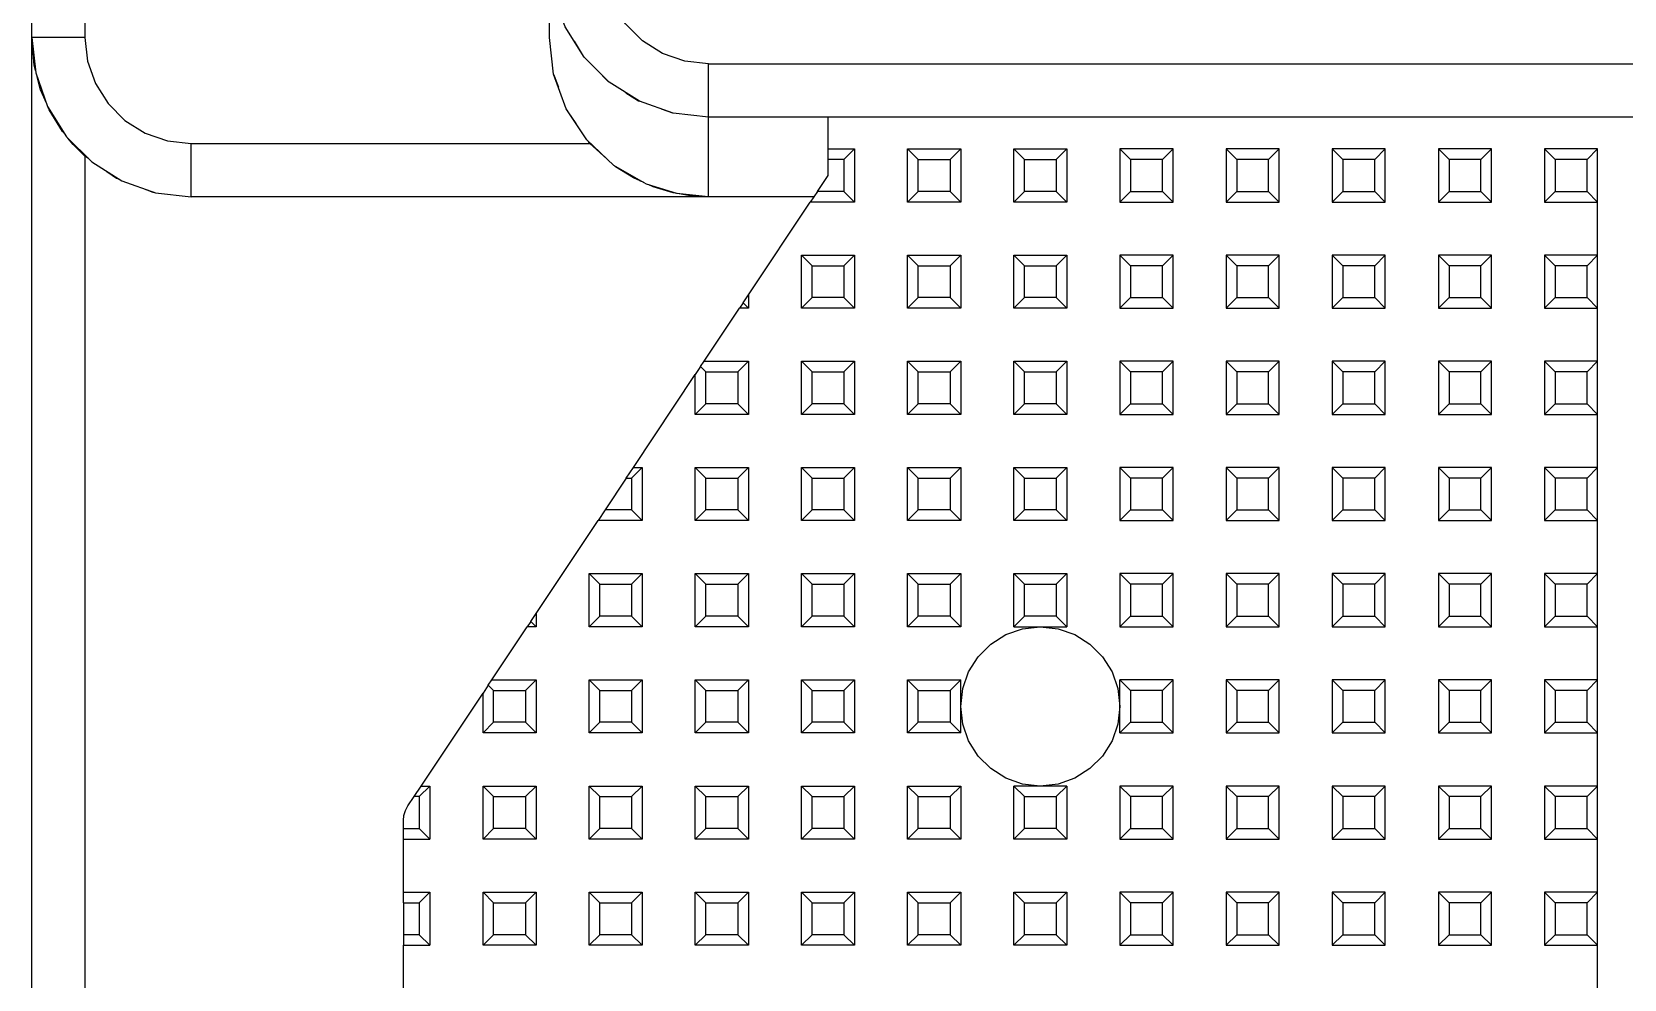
# Model space of a CAD drawing. Header units: millimetres. Extents: x 0 to 125, y 0 to 180.
# Drawn here: x 2.65 to 32.65, y 20.56 to 38.4 of the extents above; entities that cross this region are included whole.
import ezdxf

# ---------------------------------------------------------------- set-up
doc = ezdxf.new("R2010")
doc.units = ezdxf.units.MM

# ---------------------------------------------------------------- blocks, each defined once
blk = doc.blocks.new('CHINT_7200accf6e0c55f6a13e2ec68f27ea84_FACE_0')
at = {"color": 7, "linetype": 'CONTINUOUS', "true_color": 0x40d9ff}
for p, q in [((17.65, 36.2), (17.65, 36.8)), ((13.164, 36.3), (13.138, 36.337)), ((13.164, 36.3), (13.482, 36.014)), ((13.178, 36.3), (13.164, 36.3)), ((17.65, 36.2), (18.15, 36.2)), ((17.95, 36), (18.15, 36.2)), ((17.95, 36), (17.95, 35.4)), ((18.15, 36.2), (18.15, 35.2)), ((19.35, 36), (19.15, 36.2)), ((19.15, 36.2), (20.15, 36.2)), ((19.15, 35.2), (19.15, 36.2)), ((19.35, 36), (19.95, 36)), ((19.35, 35.4), (19.35, 36)), ((19.95, 36), (20.15, 36.2)), ((19.95, 36), (19.95, 35.4)), ((20.15, 36.2), (20.15, 35.2)), ((21.35, 36), (21.15, 36.2)), ((21.15, 36.2), (22.15, 36.2)), ((21.15, 35.2), (21.15, 36.2)), ((21.35, 36), (21.95, 36)), ((21.35, 35.4), (21.35, 36)), ((21.95, 36), (22.15, 36.2)), ((21.95, 36), (21.95, 35.4)), ((22.15, 36.2), (22.15, 35.2)), ((23.35, 36), (23.15, 36.2)), ((23.15, 36.2), (23.15, 35.2)), ((24.15, 36.2), (23.15, 36.2)), ((23.95, 36), (23.35, 36)), ((23.35, 36), (23.35, 35.4)), ((23.95, 36), (24.15, 36.2)), ((23.95, 35.4), (23.95, 36)), ((24.15, 35.2), (24.15, 36.2)), ((25.35, 36), (25.15, 36.2)), ((25.15, 36.2), (25.15, 35.2)), ((26.15, 36.2), (25.15, 36.2)), ((25.95, 36), (25.35, 36)), ((25.35, 36), (25.35, 35.4)), ((25.95, 36), (26.15, 36.2)), ((25.95, 35.4), (25.95, 36)), ((26.15, 35.2), (26.15, 36.2)), ((27.35, 36), (27.15, 36.2)), ((27.15, 36.2), (27.15, 35.2)), ((28.15, 36.2), (27.15, 36.2)), ((27.95, 36), (27.35, 36)), ((27.35, 36), (27.35, 35.4)), ((27.95, 36), (28.15, 36.2)), ((27.95, 35.4), (27.95, 36)), ((28.15, 35.2), (28.15, 36.2)), ((29.35, 36), (29.15, 36.2)), ((29.15, 36.2), (29.15, 35.2)), ((30.15, 36.2), (29.15, 36.2)), ((29.95, 36), (29.35, 36)), ((29.35, 36), (29.35, 35.4)), ((29.95, 36), (30.15, 36.2)), ((29.95, 35.4), (29.95, 36)), ((30.15, 35.2), (30.15, 36.2)), ((31.35, 36), (31.15, 36.2)), ((31.15, 36.2), (31.15, 35.2)), ((32.15, 36.2), (31.15, 36.2)), ((31.95, 36), (31.35, 36)), ((31.35, 36), (31.35, 35.4)), ((31.95, 36), (32.15, 36.2)), ((31.95, 35.4), (31.95, 36)), ((32.15, 35.2), (32.15, 36.2)), ((14.106, 35.6), (14.121, 35.6)), ((17.95, 35.4), (18.15, 35.2)), ((19.35, 35.4), (19.15, 35.2)), ((19.95, 35.4), (19.35, 35.4)), ((19.95, 35.4), (20.15, 35.2)), ((21.35, 35.4), (21.15, 35.2)), ((21.95, 35.4), (21.35, 35.4)), ((21.95, 35.4), (22.15, 35.2)), ((23.35, 35.4), (23.15, 35.2)), ((23.35, 35.4), (23.95, 35.4)), ((23.95, 35.4), (24.15, 35.2)), ((25.35, 35.4), (25.15, 35.2)), ((25.35, 35.4), (25.95, 35.4)), ((25.95, 35.4), (26.15, 35.2)), ((27.35, 35.4), (27.15, 35.2)), ((27.35, 35.4), (27.95, 35.4)), ((27.95, 35.4), (28.15, 35.2)), ((29.35, 35.4), (29.15, 35.2)), ((29.35, 35.4), (29.95, 35.4)), ((29.95, 35.4), (30.15, 35.2)), ((31.35, 35.4), (31.15, 35.2)), ((31.35, 35.4), (31.95, 35.4)), ((31.95, 35.4), (32.15, 35.2)), ((16.15, 33.45), (17.317, 35.2)), ((18.15, 35.2), (17.317, 35.2)), ((20.15, 35.2), (19.15, 35.2)), ((22.15, 35.2), (21.15, 35.2)), ((23.15, 35.2), (24.15, 35.2)), ((25.15, 35.2), (26.15, 35.2)), ((27.15, 35.2), (28.15, 35.2)), ((29.15, 35.2), (30.15, 35.2)), ((31.15, 35.2), (32.15, 35.2)), ((32.15, 18.2), (32.15, 35.2)), ((17.35, 34), (17.15, 34.2)), ((17.15, 34.2), (18.15, 34.2)), ((17.15, 33.2), (17.15, 34.2)), ((17.95, 34), (18.15, 34.2)), ((18.15, 34.2), (18.15, 33.2)), ((19.35, 34), (19.15, 34.2)), ((19.15, 34.2), (20.15, 34.2)), ((19.15, 33.2), (19.15, 34.2)), ((19.95, 34), (20.15, 34.2)), ((20.15, 34.2), (20.15, 33.2)), ((21.35, 34), (21.15, 34.2)), ((21.15, 33.2), (21.15, 34.2)), ((21.15, 34.2), (22.15, 34.2)), ((21.95, 34), (22.15, 34.2)), ((22.15, 34.2), (22.15, 33.2)), ((23.35, 34), (23.15, 34.2)), ((23.15, 34.2), (23.15, 33.2)), ((24.15, 34.2), (23.15, 34.2)), ((23.95, 34), (24.15, 34.2)), ((24.15, 33.2), (24.15, 34.2)), ((25.35, 34), (25.15, 34.2)), ((25.15, 34.2), (25.15, 33.2)), ((26.15, 34.2), (25.15, 34.2)), ((25.95, 34), (26.15, 34.2)), ((26.15, 33.2), (26.15, 34.2)), ((27.35, 34), (27.15, 34.2)), ((27.15, 34.2), (27.15, 33.2)), ((28.15, 34.2), (27.15, 34.2)), ((27.95, 34), (28.15, 34.2)), ((28.15, 33.2), (28.15, 34.2)), ((29.35, 34), (29.15, 34.2)), ((29.15, 34.2), (29.15, 33.2)), ((30.15, 34.2), (29.15, 34.2)), ((29.95, 34), (30.15, 34.2)), ((30.15, 33.2), (30.15, 34.2)), ((31.35, 34), (31.15, 34.2)), ((31.15, 34.2), (31.15, 33.2)), ((32.15, 34.2), (31.15, 34.2)), ((31.95, 34), (32.15, 34.2)), ((32.15, 33.2), (32.15, 34.2)), ((17.35, 34), (17.95, 34)), ((17.35, 33.4), (17.35, 34)), ((17.95, 34), (17.95, 33.4)), ((19.35, 34), (19.95, 34)), ((19.35, 33.4), (19.35, 34)), ((19.95, 34), (19.95, 33.4)), ((21.35, 34), (21.95, 34)), ((21.35, 33.4), (21.35, 34)), ((21.95, 34), (21.95, 33.4)), ((23.95, 34), (23.35, 34)), ((23.35, 34), (23.35, 33.4)), ((23.95, 33.4), (23.95, 34)), ((25.95, 34), (25.35, 34)), ((25.35, 34), (25.35, 33.4)), ((25.95, 33.4), (25.95, 34)), ((27.95, 34), (27.35, 34)), ((27.35, 34), (27.35, 33.4)), ((27.95, 33.4), (27.95, 34)), ((29.95, 34), (29.35, 34)), ((29.35, 34), (29.35, 33.4)), ((29.95, 33.4), (29.95, 34)), ((31.95, 34), (31.35, 34)), ((31.35, 34), (31.35, 33.4)), ((31.95, 33.4), (31.95, 34)), ((16.05, 33.3), (15.983, 33.2)), ((16.05, 33.3), (16.15, 33.45)), ((16.05, 33.3), (16.15, 33.2)), ((16.15, 33.45), (16.15, 33.2)), ((17.35, 33.4), (17.15, 33.2)), ((17.95, 33.4), (17.35, 33.4)), ((17.95, 33.4), (18.15, 33.2)), ((19.35, 33.4), (19.15, 33.2)), ((19.95, 33.4), (19.35, 33.4)), ((19.95, 33.4), (20.15, 33.2)), ((21.35, 33.4), (21.15, 33.2)), ((21.95, 33.4), (21.35, 33.4)), ((21.95, 33.4), (22.15, 33.2)), ((23.35, 33.4), (23.15, 33.2)), ((23.35, 33.4), (23.95, 33.4)), ((23.95, 33.4), (24.15, 33.2)), ((25.35, 33.4), (25.15, 33.2)), ((25.35, 33.4), (25.95, 33.4)), ((25.95, 33.4), (26.15, 33.2)), ((27.35, 33.4), (27.15, 33.2)), ((27.35, 33.4), (27.95, 33.4)), ((27.95, 33.4), (28.15, 33.2)), ((29.35, 33.4), (29.15, 33.2)), ((29.35, 33.4), (29.95, 33.4)), ((29.95, 33.4), (30.15, 33.2)), ((31.35, 33.4), (31.15, 33.2)), ((31.35, 33.4), (31.95, 33.4)), ((31.95, 33.4), (32.15, 33.2)), ((15.317, 32.2), (15.983, 33.2)), ((16.15, 33.2), (15.983, 33.2)), ((18.15, 33.2), (17.15, 33.2)), ((20.15, 33.2), (19.15, 33.2)), ((22.15, 33.2), (21.15, 33.2)), ((23.15, 33.2), (24.15, 33.2)), ((25.15, 33.2), (26.15, 33.2)), ((27.15, 33.2), (28.15, 33.2)), ((29.15, 33.2), (30.15, 33.2)), ((31.15, 33.2), (32.15, 33.2)), ((15.25, 32.1), (15.15, 31.95)), ((15.25, 32.1), (15.317, 32.2)), ((15.35, 32), (15.25, 32.1)), ((15.317, 32.2), (16.15, 32.2)), ((15.95, 32), (16.15, 32.2)), ((16.15, 32.2), (16.15, 31.2)), ((17.35, 32), (17.15, 32.2)), ((17.15, 32.2), (18.15, 32.2)), ((17.15, 31.2), (17.15, 32.2)), ((17.95, 32), (18.15, 32.2)), ((18.15, 32.2), (18.15, 31.2)), ((19.35, 32), (19.15, 32.2)), ((19.15, 32.2), (20.15, 32.2)), ((19.15, 31.2), (19.15, 32.2)), ((19.95, 32), (20.15, 32.2)), ((20.15, 32.2), (20.15, 31.2)), ((21.35, 32), (21.15, 32.2)), ((21.15, 32.2), (22.15, 32.2)), ((21.15, 31.2), (21.15, 32.2)), ((21.95, 32), (22.15, 32.2)), ((22.15, 32.2), (22.15, 31.2)), ((23.35, 32), (23.15, 32.2)), ((23.15, 32.2), (23.15, 31.2)), ((24.15, 32.2), (23.15, 32.2)), ((23.95, 32), (24.15, 32.2)), ((24.15, 31.2), (24.15, 32.2)), ((25.35, 32), (25.15, 32.2)), ((25.15, 32.2), (25.15, 31.2)), ((26.15, 32.2), (25.15, 32.2)), ((25.95, 32), (26.15, 32.2)), ((26.15, 31.2), (26.15, 32.2)), ((27.35, 32), (27.15, 32.2)), ((27.15, 32.2), (27.15, 31.2)), ((28.15, 32.2), (27.15, 32.2)), ((27.95, 32), (28.15, 32.2)), ((28.15, 31.2), (28.15, 32.2)), ((29.35, 32), (29.15, 32.2)), ((29.15, 32.2), (29.15, 31.2)), ((30.15, 32.2), (29.15, 32.2)), ((29.95, 32), (30.15, 32.2)), ((30.15, 31.2), (30.15, 32.2)), ((31.35, 32), (31.15, 32.2)), ((31.15, 32.2), (31.15, 31.2)), ((32.15, 32.2), (31.15, 32.2)), ((31.95, 32), (32.15, 32.2)), ((32.15, 31.2), (32.15, 32.2)), ((13.983, 30.2), (15.15, 31.95)), ((15.15, 31.2), (15.15, 31.95)), ((15.35, 31.4), (15.35, 32)), ((15.35, 32), (15.95, 32)), ((15.95, 32), (15.95, 31.4)), ((17.35, 32), (17.95, 32)), ((17.35, 31.4), (17.35, 32)), ((17.95, 32), (17.95, 31.4)), ((19.35, 32), (19.95, 32)), ((19.35, 31.4), (19.35, 32)), ((19.95, 32), (19.95, 31.4)), ((21.35, 32), (21.95, 32)), ((21.35, 31.4), (21.35, 32)), ((21.95, 32), (21.95, 31.4)), ((23.95, 32), (23.35, 32)), ((23.35, 32), (23.35, 31.4)), ((23.95, 31.4), (23.95, 32)), ((25.95, 32), (25.35, 32)), ((25.35, 32), (25.35, 31.4)), ((25.95, 31.4), (25.95, 32)), ((27.95, 32), (27.35, 32)), ((27.35, 32), (27.35, 31.4)), ((27.95, 31.4), (27.95, 32)), ((29.95, 32), (29.35, 32)), ((29.35, 32), (29.35, 31.4)), ((29.95, 31.4), (29.95, 32)), ((31.95, 32), (31.35, 32)), ((31.35, 32), (31.35, 31.4)), ((31.95, 31.4), (31.95, 32)), ((15.35, 31.4), (15.15, 31.2)), ((16.15, 31.2), (15.15, 31.2)), ((15.95, 31.4), (15.35, 31.4)), ((15.95, 31.4), (16.15, 31.2)), ((17.35, 31.4), (17.15, 31.2)), ((18.15, 31.2), (17.15, 31.2)), ((17.95, 31.4), (17.35, 31.4)), ((17.95, 31.4), (18.15, 31.2)), ((19.35, 31.4), (19.15, 31.2)), ((20.15, 31.2), (19.15, 31.2)), ((19.95, 31.4), (19.35, 31.4)), ((19.95, 31.4), (20.15, 31.2)), ((21.35, 31.4), (21.15, 31.2)), ((22.15, 31.2), (21.15, 31.2)), ((21.95, 31.4), (21.35, 31.4)), ((21.95, 31.4), (22.15, 31.2)), ((23.35, 31.4), (23.15, 31.2)), ((23.15, 31.2), (24.15, 31.2)), ((23.35, 31.4), (23.95, 31.4)), ((23.95, 31.4), (24.15, 31.2)), ((25.35, 31.4), (25.15, 31.2)), ((25.15, 31.2), (26.15, 31.2)), ((25.35, 31.4), (25.95, 31.4)), ((25.95, 31.4), (26.15, 31.2)), ((27.35, 31.4), (27.15, 31.2)), ((27.15, 31.2), (28.15, 31.2)), ((27.35, 31.4), (27.95, 31.4)), ((27.95, 31.4), (28.15, 31.2)), ((29.35, 31.4), (29.15, 31.2)), ((29.15, 31.2), (30.15, 31.2)), ((29.35, 31.4), (29.95, 31.4)), ((29.95, 31.4), (30.15, 31.2)), ((31.35, 31.4), (31.15, 31.2)), ((31.15, 31.2), (32.15, 31.2)), ((31.35, 31.4), (31.95, 31.4)), ((31.95, 31.4), (32.15, 31.2)), ((13.85, 30), (13.45, 29.4)), ((13.85, 30), (13.983, 30.2)), ((13.85, 30), (13.95, 30)), ((13.95, 30), (14.15, 30.2)), ((13.95, 30), (13.95, 29.4)), ((13.983, 30.2), (14.15, 30.2)), ((14.15, 30.2), (14.15, 29.2)), ((15.35, 30), (15.15, 30.2)), ((15.15, 30.2), (16.15, 30.2)), ((15.15, 29.2), (15.15, 30.2)), ((15.35, 30), (15.95, 30)), ((15.35, 29.4), (15.35, 30)), ((15.95, 30), (16.15, 30.2)), ((15.95, 30), (15.95, 29.4)), ((16.15, 30.2), (16.15, 29.2)), ((17.35, 30), (17.15, 30.2)), ((17.15, 30.2), (18.15, 30.2)), ((17.15, 29.2), (17.15, 30.2)), ((17.35, 30), (17.95, 30)), ((17.35, 29.4), (17.35, 30)), ((17.95, 30), (18.15, 30.2)), ((17.95, 30), (17.95, 29.4)), ((18.15, 30.2), (18.15, 29.2)), ((19.35, 30), (19.15, 30.2)), ((19.15, 30.2), (20.15, 30.2)), ((19.15, 29.2), (19.15, 30.2)), ((19.35, 30), (19.95, 30)), ((19.35, 29.4), (19.35, 30)), ((19.95, 30), (20.15, 30.2)), ((19.95, 30), (19.95, 29.4)), ((20.15, 30.2), (20.15, 29.2)), ((21.35, 30), (21.15, 30.2)), ((21.15, 30.2), (22.15, 30.2)), ((21.15, 29.2), (21.15, 30.2)), ((21.35, 30), (21.95, 30)), ((21.35, 29.4), (21.35, 30)), ((21.95, 30), (22.15, 30.2)), ((21.95, 30), (21.95, 29.4)), ((22.15, 30.2), (22.15, 29.2)), ((23.35, 30), (23.15, 30.2)), ((23.15, 30.2), (23.15, 29.2)), ((24.15, 30.2), (23.15, 30.2)), ((23.95, 30), (23.35, 30)), ((23.35, 30), (23.35, 29.4)), ((23.95, 30), (24.15, 30.2)), ((23.95, 29.4), (23.95, 30)), ((24.15, 29.2), (24.15, 30.2)), ((25.35, 30), (25.15, 30.2)), ((25.15, 30.2), (25.15, 29.2)), ((26.15, 30.2), (25.15, 30.2)), ((25.95, 30), (25.35, 30)), ((25.35, 30), (25.35, 29.4)), ((25.95, 30), (26.15, 30.2)), ((25.95, 29.4), (25.95, 30)), ((26.15, 29.2), (26.15, 30.2)), ((27.35, 30), (27.15, 30.2)), ((27.15, 30.2), (27.15, 29.2)), ((28.15, 30.2), (27.15, 30.2)), ((27.95, 30), (27.35, 30)), ((27.35, 30), (27.35, 29.4)), ((27.95, 30), (28.15, 30.2)), ((27.95, 29.4), (27.95, 30)), ((28.15, 29.2), (28.15, 30.2)), ((29.35, 30), (29.15, 30.2)), ((29.15, 30.2), (29.15, 29.2)), ((30.15, 30.2), (29.15, 30.2)), ((29.95, 30), (29.35, 30)), ((29.35, 30), (29.35, 29.4)), ((29.95, 30), (30.15, 30.2)), ((29.95, 29.4), (29.95, 30)), ((30.15, 29.2), (30.15, 30.2)), ((31.35, 30), (31.15, 30.2)), ((31.15, 30.2), (31.15, 29.2)), ((32.15, 30.2), (31.15, 30.2)), ((31.95, 30), (31.35, 30)), ((31.35, 30), (31.35, 29.4)), ((31.95, 30), (32.15, 30.2)), ((31.95, 29.4), (31.95, 30)), ((32.15, 29.2), (32.15, 30.2)), ((13.45, 29.4), (13.317, 29.2)), ((13.95, 29.4), (13.45, 29.4)), ((13.95, 29.4), (14.15, 29.2)), ((15.35, 29.4), (15.15, 29.2)), ((15.95, 29.4), (15.35, 29.4)), ((15.95, 29.4), (16.15, 29.2)), ((17.35, 29.4), (17.15, 29.2)), ((17.95, 29.4), (17.35, 29.4)), ((17.95, 29.4), (18.15, 29.2)), ((19.35, 29.4), (19.15, 29.2)), ((19.95, 29.4), (19.35, 29.4)), ((19.95, 29.4), (20.15, 29.2)), ((21.35, 29.4), (21.15, 29.2)), ((21.95, 29.4), (21.35, 29.4)), ((21.95, 29.4), (22.15, 29.2)), ((23.35, 29.4), (23.15, 29.2)), ((23.35, 29.4), (23.95, 29.4)), ((23.95, 29.4), (24.15, 29.2)), ((25.35, 29.4), (25.15, 29.2)), ((25.35, 29.4), (25.95, 29.4)), ((25.95, 29.4), (26.15, 29.2)), ((27.35, 29.4), (27.15, 29.2)), ((27.35, 29.4), (27.95, 29.4)), ((27.95, 29.4), (28.15, 29.2)), ((29.35, 29.4), (29.15, 29.2)), ((29.35, 29.4), (29.95, 29.4)), ((29.95, 29.4), (30.15, 29.2)), ((31.35, 29.4), (31.15, 29.2)), ((31.35, 29.4), (31.95, 29.4)), ((31.95, 29.4), (32.15, 29.2)), ((12.15, 27.45), (13.317, 29.2)), ((14.15, 29.2), (13.317, 29.2)), ((16.15, 29.2), (15.15, 29.2)), ((18.15, 29.2), (17.15, 29.2)), ((20.15, 29.2), (19.15, 29.2)), ((22.15, 29.2), (21.15, 29.2)), ((23.15, 29.2), (24.15, 29.2)), ((25.15, 29.2), (26.15, 29.2)), ((27.15, 29.2), (28.15, 29.2)), ((29.15, 29.2), (30.15, 29.2)), ((31.15, 29.2), (32.15, 29.2)), ((13.35, 28), (13.15, 28.2)), ((13.15, 27.2), (13.15, 28.2)), ((13.15, 28.2), (14.15, 28.2)), ((13.95, 28), (14.15, 28.2)), ((14.15, 28.2), (14.15, 27.2)), ((15.35, 28), (15.15, 28.2)), ((15.15, 28.2), (16.15, 28.2)), ((15.15, 27.2), (15.15, 28.2)), ((15.95, 28), (16.15, 28.2)), ((16.15, 28.2), (16.15, 27.2)), ((17.35, 28), (17.15, 28.2)), ((17.15, 28.2), (18.15, 28.2)), ((17.15, 27.2), (17.15, 28.2)), ((17.95, 28), (18.15, 28.2)), ((18.15, 28.2), (18.15, 27.2)), ((19.35, 28), (19.15, 28.2)), ((19.15, 28.2), (20.15, 28.2)), ((19.15, 27.2), (19.15, 28.2)), ((19.95, 28), (20.15, 28.2)), ((20.15, 28.2), (20.15, 27.2)), ((21.35, 28), (21.15, 28.2)), ((21.15, 27.2), (21.15, 28.2)), ((21.15, 28.2), (22.15, 28.2)), ((21.95, 28), (22.15, 28.2)), ((22.15, 28.2), (22.15, 27.2)), ((23.35, 28), (23.15, 28.2)), ((23.15, 28.2), (23.15, 27.2)), ((24.15, 28.2), (23.15, 28.2)), ((23.95, 28), (24.15, 28.2)), ((24.15, 27.2), (24.15, 28.2)), ((25.35, 28), (25.15, 28.2)), ((25.15, 28.2), (25.15, 27.2)), ((26.15, 28.2), (25.15, 28.2)), ((25.95, 28), (26.15, 28.2)), ((26.15, 27.2), (26.15, 28.2)), ((27.35, 28), (27.15, 28.2)), ((27.15, 28.2), (27.15, 27.2)), ((28.15, 28.2), (27.15, 28.2)), ((27.95, 28), (28.15, 28.2)), ((28.15, 27.2), (28.15, 28.2)), ((29.35, 28), (29.15, 28.2)), ((29.15, 28.2), (29.15, 27.2)), ((30.15, 28.2), (29.15, 28.2)), ((29.95, 28), (30.15, 28.2)), ((30.15, 27.2), (30.15, 28.2)), ((31.35, 28), (31.15, 28.2)), ((31.15, 28.2), (31.15, 27.2)), ((32.15, 28.2), (31.15, 28.2)), ((31.95, 28), (32.15, 28.2)), ((32.15, 27.2), (32.15, 28.2)), ((13.35, 28), (13.95, 28)), ((13.35, 27.4), (13.35, 28)), ((13.95, 28), (13.95, 27.4)), ((15.35, 28), (15.95, 28)), ((15.35, 27.4), (15.35, 28)), ((15.95, 28), (15.95, 27.4)), ((17.35, 28), (17.95, 28)), ((17.35, 27.4), (17.35, 28)), ((17.95, 28), (17.95, 27.4)), ((19.35, 28), (19.95, 28)), ((19.35, 27.4), (19.35, 28)), ((19.95, 28), (19.95, 27.4)), ((21.35, 28), (21.95, 28)), ((21.35, 27.4), (21.35, 28)), ((21.95, 28), (21.95, 27.4)), ((23.95, 28), (23.35, 28)), ((23.35, 28), (23.35, 27.4)), ((23.95, 27.4), (23.95, 28)), ((25.95, 28), (25.35, 28)), ((25.35, 28), (25.35, 27.4)), ((25.95, 27.4), (25.95, 28)), ((27.95, 28), (27.35, 28)), ((27.35, 28), (27.35, 27.4)), ((27.95, 27.4), (27.95, 28)), ((29.95, 28), (29.35, 28)), ((29.35, 28), (29.35, 27.4)), ((29.95, 27.4), (29.95, 28)), ((31.95, 28), (31.35, 28)), ((31.35, 28), (31.35, 27.4)), ((31.95, 27.4), (31.95, 28)), ((12.05, 27.3), (11.983, 27.2)), ((12.05, 27.3), (12.15, 27.45)), ((12.05, 27.3), (12.15, 27.2)), ((12.15, 27.45), (12.15, 27.2)), ((13.35, 27.4), (13.15, 27.2)), ((13.95, 27.4), (13.35, 27.4)), ((13.95, 27.4), (14.15, 27.2)), ((15.35, 27.4), (15.15, 27.2)), ((15.95, 27.4), (15.35, 27.4)), ((15.95, 27.4), (16.15, 27.2)), ((17.35, 27.4), (17.15, 27.2)), ((17.95, 27.4), (17.35, 27.4)), ((17.95, 27.4), (18.15, 27.2)), ((19.35, 27.4), (19.15, 27.2)), ((19.95, 27.4), (19.35, 27.4)), ((19.95, 27.4), (20.15, 27.2)), ((21.35, 27.4), (21.15, 27.2)), ((21.95, 27.4), (21.35, 27.4)), ((21.95, 27.4), (22.15, 27.2)), ((23.35, 27.4), (23.15, 27.2)), ((23.35, 27.4), (23.95, 27.4)), ((23.95, 27.4), (24.15, 27.2)), ((25.35, 27.4), (25.15, 27.2)), ((25.35, 27.4), (25.95, 27.4)), ((25.95, 27.4), (26.15, 27.2)), ((27.35, 27.4), (27.15, 27.2)), ((27.35, 27.4), (27.95, 27.4)), ((27.95, 27.4), (28.15, 27.2)), ((29.35, 27.4), (29.15, 27.2)), ((29.35, 27.4), (29.95, 27.4)), ((29.95, 27.4), (30.15, 27.2)), ((31.35, 27.4), (31.15, 27.2)), ((31.35, 27.4), (31.95, 27.4)), ((31.95, 27.4), (32.15, 27.2)), ((11.317, 26.2), (11.983, 27.2)), ((12.15, 27.2), (11.983, 27.2)), ((14.15, 27.2), (13.15, 27.2)), ((16.15, 27.2), (15.15, 27.2)), ((18.15, 27.2), (17.15, 27.2)), ((20.15, 27.2), (19.15, 27.2)), ((23.15, 27.2), (24.15, 27.2)), ((25.15, 27.2), (26.15, 27.2)), ((27.15, 27.2), (28.15, 27.2)), ((29.15, 27.2), (30.15, 27.2)), ((31.15, 27.2), (32.15, 27.2)), ((11.25, 26.1), (11.15, 25.95)), ((11.25, 26.1), (11.317, 26.2)), ((11.35, 26), (11.25, 26.1)), ((11.317, 26.2), (12.15, 26.2)), ((11.95, 26), (12.15, 26.2)), ((12.15, 26.2), (12.15, 25.2)), ((13.35, 26), (13.15, 26.2)), ((13.15, 26.2), (14.15, 26.2)), ((13.15, 25.2), (13.15, 26.2)), ((13.95, 26), (14.15, 26.2)), ((14.15, 26.2), (14.15, 25.2)), ((15.35, 26), (15.15, 26.2)), ((15.15, 26.2), (16.15, 26.2)), ((15.15, 25.2), (15.15, 26.2)), ((15.95, 26), (16.15, 26.2)), ((16.15, 26.2), (16.15, 25.2)), ((17.35, 26), (17.15, 26.2)), ((17.15, 26.2), (18.15, 26.2)), ((17.15, 25.2), (17.15, 26.2)), ((17.95, 26), (18.15, 26.2)), ((18.15, 26.2), (18.15, 25.2)), ((19.35, 26), (19.15, 26.2)), ((19.15, 25.2), (19.15, 26.2)), ((19.15, 26.2), (20.15, 26.2)), ((19.95, 26), (20.15, 26.2)), ((23.35, 26), (23.15, 26.2)), ((24.15, 26.2), (23.15, 26.2)), ((23.95, 26), (24.15, 26.2)), ((24.15, 25.2), (24.15, 26.2)), ((25.35, 26), (25.15, 26.2)), ((25.15, 26.2), (25.15, 25.2)), ((26.15, 26.2), (25.15, 26.2)), ((25.95, 26), (26.15, 26.2)), ((26.15, 25.2), (26.15, 26.2)), ((27.35, 26), (27.15, 26.2)), ((27.15, 26.2), (27.15, 25.2)), ((28.15, 26.2), (27.15, 26.2)), ((27.95, 26), (28.15, 26.2)), ((28.15, 25.2), (28.15, 26.2)), ((29.35, 26), (29.15, 26.2)), ((29.15, 26.2), (29.15, 25.2)), ((30.15, 26.2), (29.15, 26.2)), ((29.95, 26), (30.15, 26.2)), ((30.15, 25.2), (30.15, 26.2)), ((31.35, 26), (31.15, 26.2)), ((31.15, 26.2), (31.15, 25.2)), ((32.15, 26.2), (31.15, 26.2)), ((31.95, 26), (32.15, 26.2)), ((32.15, 25.2), (32.15, 26.2)), ((9.983, 24.2), (11.15, 25.95)), ((11.15, 25.2), (11.15, 25.95)), ((11.35, 25.4), (11.35, 26)), ((11.35, 26), (11.95, 26)), ((11.95, 26), (11.95, 25.4)), ((13.35, 26), (13.95, 26)), ((13.35, 25.4), (13.35, 26)), ((13.95, 26), (13.95, 25.4)), ((15.35, 26), (15.95, 26)), ((15.35, 25.4), (15.35, 26)), ((15.95, 26), (15.95, 25.4)), ((17.35, 26), (17.95, 26)), ((17.35, 25.4), (17.35, 26)), ((17.95, 26), (17.95, 25.4)), ((19.35, 25.4), (19.35, 26)), ((19.35, 26), (19.95, 26)), ((19.95, 26), (19.95, 25.4)), ((23.95, 26), (23.35, 26)), ((23.35, 26), (23.35, 25.4)), ((23.95, 25.4), (23.95, 26)), ((25.95, 26), (25.35, 26)), ((25.35, 26), (25.35, 25.4)), ((25.95, 25.4), (25.95, 26)), ((27.95, 26), (27.35, 26)), ((27.35, 26), (27.35, 25.4)), ((27.95, 25.4), (27.95, 26)), ((29.95, 26), (29.35, 26)), ((29.35, 26), (29.35, 25.4)), ((29.95, 25.4), (29.95, 26)), ((31.95, 26), (31.35, 26)), ((31.35, 26), (31.35, 25.4)), ((31.95, 25.4), (31.95, 26)), ((11.35, 25.4), (11.15, 25.2)), ((12.15, 25.2), (11.15, 25.2)), ((11.95, 25.4), (11.35, 25.4)), ((11.95, 25.4), (12.15, 25.2)), ((13.35, 25.4), (13.15, 25.2)), ((14.15, 25.2), (13.15, 25.2)), ((13.95, 25.4), (13.35, 25.4)), ((13.95, 25.4), (14.15, 25.2)), ((15.35, 25.4), (15.15, 25.2)), ((16.15, 25.2), (15.15, 25.2)), ((15.95, 25.4), (15.35, 25.4)), ((15.95, 25.4), (16.15, 25.2)), ((17.35, 25.4), (17.15, 25.2)), ((18.15, 25.2), (17.15, 25.2)), ((17.95, 25.4), (17.35, 25.4)), ((17.95, 25.4), (18.15, 25.2)), ((19.35, 25.4), (19.15, 25.2)), ((20.15, 25.2), (19.15, 25.2)), ((19.95, 25.4), (19.35, 25.4)), ((19.95, 25.4), (20.15, 25.2)), ((23.35, 25.4), (23.15, 25.2)), ((23.15, 25.2), (24.15, 25.2)), ((23.35, 25.4), (23.95, 25.4)), ((23.95, 25.4), (24.15, 25.2)), ((25.35, 25.4), (25.15, 25.2)), ((25.15, 25.2), (26.15, 25.2)), ((25.35, 25.4), (25.95, 25.4)), ((25.95, 25.4), (26.15, 25.2)), ((27.35, 25.4), (27.15, 25.2)), ((27.15, 25.2), (28.15, 25.2)), ((27.35, 25.4), (27.95, 25.4)), ((27.95, 25.4), (28.15, 25.2)), ((29.35, 25.4), (29.15, 25.2)), ((29.15, 25.2), (30.15, 25.2)), ((29.35, 25.4), (29.95, 25.4)), ((29.95, 25.4), (30.15, 25.2)), ((31.35, 25.4), (31.15, 25.2)), ((31.15, 25.2), (32.15, 25.2)), ((31.35, 25.4), (31.95, 25.4)), ((31.95, 25.4), (32.15, 25.2)), ((9.95, 24), (10.15, 24.2)), ((9.95, 24), (9.95, 23.4)), ((9.983, 24.2), (10.15, 24.2)), ((10.15, 24.2), (10.15, 23.2)), ((11.35, 24), (11.15, 24.2)), ((11.15, 24.2), (12.15, 24.2)), ((11.15, 23.2), (11.15, 24.2)), ((11.35, 24), (11.95, 24)), ((11.35, 23.4), (11.35, 24)), ((11.95, 24), (12.15, 24.2)), ((11.95, 24), (11.95, 23.4)), ((12.15, 24.2), (12.15, 23.2)), ((13.35, 24), (13.15, 24.2)), ((13.15, 24.2), (14.15, 24.2)), ((13.15, 23.2), (13.15, 24.2)), ((13.35, 24), (13.95, 24)), ((13.35, 23.4), (13.35, 24)), ((13.95, 24), (14.15, 24.2)), ((13.95, 24), (13.95, 23.4)), ((14.15, 24.2), (14.15, 23.2)), ((15.35, 24), (15.15, 24.2)), ((15.15, 24.2), (16.15, 24.2)), ((15.15, 23.2), (15.15, 24.2)), ((15.35, 24), (15.95, 24)), ((15.35, 23.4), (15.35, 24)), ((15.95, 24), (16.15, 24.2)), ((15.95, 24), (15.95, 23.4)), ((16.15, 24.2), (16.15, 23.2)), ((17.35, 24), (17.15, 24.2)), ((17.15, 24.2), (18.15, 24.2)), ((17.15, 23.2), (17.15, 24.2)), ((17.35, 24), (17.95, 24)), ((17.35, 23.4), (17.35, 24)), ((17.95, 24), (18.15, 24.2)), ((17.95, 24), (17.95, 23.4)), ((18.15, 24.2), (18.15, 23.2)), ((19.35, 24), (19.15, 24.2)), ((19.15, 24.2), (20.15, 24.2)), ((19.15, 23.2), (19.15, 24.2)), ((19.35, 24), (19.95, 24)), ((19.35, 23.4), (19.35, 24)), ((19.95, 24), (20.15, 24.2)), ((19.95, 24), (19.95, 23.4)), ((20.15, 24.2), (20.15, 23.2)), ((21.35, 24), (21.15, 24.2)), ((21.15, 23.2), (21.15, 24.2)), ((21.35, 23.4), (21.35, 24)), ((21.35, 24), (21.95, 24)), ((21.95, 24), (22.15, 24.2)), ((21.95, 24), (21.95, 23.4)), ((22.15, 24.2), (22.15, 23.2)), ((23.35, 24), (23.15, 24.2)), ((23.15, 24.2), (23.15, 23.2)), ((24.15, 24.2), (23.15, 24.2)), ((23.95, 24), (23.35, 24)), ((23.35, 24), (23.35, 23.4)), ((23.95, 24), (24.15, 24.2)), ((23.95, 23.4), (23.95, 24)), ((24.15, 23.2), (24.15, 24.2)), ((25.35, 24), (25.15, 24.2)), ((25.15, 24.2), (25.15, 23.2)), ((26.15, 24.2), (25.15, 24.2)), ((25.95, 24), (25.35, 24)), ((25.35, 24), (25.35, 23.4)), ((25.95, 24), (26.15, 24.2)), ((25.95, 23.4), (25.95, 24)), ((26.15, 23.2), (26.15, 24.2)), ((27.35, 24), (27.15, 24.2)), ((27.15, 24.2), (27.15, 23.2)), ((28.15, 24.2), (27.15, 24.2)), ((27.95, 24), (27.35, 24)), ((27.35, 24), (27.35, 23.4)), ((27.95, 24), (28.15, 24.2)), ((27.95, 23.4), (27.95, 24)), ((28.15, 23.2), (28.15, 24.2)), ((29.35, 24), (29.15, 24.2)), ((29.15, 24.2), (29.15, 23.2)), ((30.15, 24.2), (29.15, 24.2)), ((29.95, 24), (29.35, 24)), ((29.35, 24), (29.35, 23.4)), ((29.95, 24), (30.15, 24.2)), ((29.95, 23.4), (29.95, 24)), ((30.15, 23.2), (30.15, 24.2)), ((31.35, 24), (31.15, 24.2)), ((31.15, 24.2), (31.15, 23.2)), ((32.15, 24.2), (31.15, 24.2)), ((31.95, 24), (31.35, 24)), ((31.35, 24), (31.35, 23.4)), ((31.95, 24), (32.15, 24.2)), ((31.95, 23.4), (31.95, 24)), ((32.15, 23.2), (32.15, 24.2)), ((9.95, 23.4), (10.15, 23.2)), ((11.35, 23.4), (11.15, 23.2)), ((11.95, 23.4), (11.35, 23.4)), ((11.95, 23.4), (12.15, 23.2)), ((13.35, 23.4), (13.15, 23.2)), ((13.95, 23.4), (13.35, 23.4)), ((13.95, 23.4), (14.15, 23.2)), ((15.35, 23.4), (15.15, 23.2)), ((15.95, 23.4), (15.35, 23.4)), ((15.95, 23.4), (16.15, 23.2)), ((17.35, 23.4), (17.15, 23.2)), ((17.95, 23.4), (17.35, 23.4)), ((17.95, 23.4), (18.15, 23.2)), ((19.35, 23.4), (19.15, 23.2)), ((19.95, 23.4), (19.35, 23.4)), ((19.95, 23.4), (20.15, 23.2)), ((21.35, 23.4), (21.15, 23.2)), ((21.95, 23.4), (21.35, 23.4)), ((21.95, 23.4), (22.15, 23.2)), ((23.35, 23.4), (23.15, 23.2)), ((23.35, 23.4), (23.95, 23.4)), ((23.95, 23.4), (24.15, 23.2)), ((25.35, 23.4), (25.15, 23.2)), ((25.35, 23.4), (25.95, 23.4)), ((25.95, 23.4), (26.15, 23.2)), ((27.35, 23.4), (27.15, 23.2)), ((27.35, 23.4), (27.95, 23.4)), ((27.95, 23.4), (28.15, 23.2)), ((29.35, 23.4), (29.15, 23.2)), ((29.35, 23.4), (29.95, 23.4)), ((29.95, 23.4), (30.15, 23.2)), ((31.35, 23.4), (31.15, 23.2)), ((31.35, 23.4), (31.95, 23.4)), ((31.95, 23.4), (32.15, 23.2)), ((9.65, 23.2), (10.15, 23.2)), ((9.65, 22.2), (9.65, 23.2)), ((12.15, 23.2), (11.15, 23.2)), ((14.15, 23.2), (13.15, 23.2)), ((16.15, 23.2), (15.15, 23.2)), ((18.15, 23.2), (17.15, 23.2)), ((20.15, 23.2), (19.15, 23.2)), ((22.15, 23.2), (21.15, 23.2)), ((23.15, 23.2), (24.15, 23.2)), ((25.15, 23.2), (26.15, 23.2)), ((27.15, 23.2), (28.15, 23.2)), ((29.15, 23.2), (30.15, 23.2)), ((31.15, 23.2), (32.15, 23.2)), ((9.65, 22), (9.65, 22.2)), ((9.65, 22.2), (10.15, 22.2)), ((9.95, 22), (10.15, 22.2)), ((10.15, 22.2), (10.15, 21.2)), ((11.35, 22), (11.15, 22.2)), ((11.15, 22.2), (12.15, 22.2)), ((11.15, 21.2), (11.15, 22.2)), ((11.95, 22), (12.15, 22.2)), ((12.15, 22.2), (12.15, 21.2)), ((13.35, 22), (13.15, 22.2)), ((13.15, 22.2), (14.15, 22.2)), ((13.15, 21.2), (13.15, 22.2)), ((13.95, 22), (14.15, 22.2)), ((14.15, 22.2), (14.15, 21.2)), ((15.35, 22), (15.15, 22.2)), ((15.15, 22.2), (16.15, 22.2)), ((15.15, 21.2), (15.15, 22.2)), ((15.95, 22), (16.15, 22.2)), ((16.15, 22.2), (16.15, 21.2)), ((17.35, 22), (17.15, 22.2)), ((17.15, 22.2), (18.15, 22.2)), ((17.15, 21.2), (17.15, 22.2)), ((17.95, 22), (18.15, 22.2)), ((18.15, 22.2), (18.15, 21.2)), ((19.35, 22), (19.15, 22.2)), ((19.15, 22.2), (20.15, 22.2)), ((19.15, 21.2), (19.15, 22.2)), ((19.95, 22), (20.15, 22.2)), ((20.15, 22.2), (20.15, 21.2)), ((21.35, 22), (21.15, 22.2)), ((21.15, 22.2), (22.15, 22.2)), ((21.15, 21.2), (21.15, 22.2)), ((21.95, 22), (22.15, 22.2)), ((22.15, 22.2), (22.15, 21.2)), ((23.35, 22), (23.15, 22.2)), ((23.15, 22.2), (23.15, 21.2)), ((24.15, 22.2), (23.15, 22.2)), ((23.95, 22), (24.15, 22.2)), ((24.15, 21.2), (24.15, 22.2)), ((25.35, 22), (25.15, 22.2)), ((25.15, 22.2), (25.15, 21.2)), ((26.15, 22.2), (25.15, 22.2)), ((25.95, 22), (26.15, 22.2)), ((26.15, 21.2), (26.15, 22.2)), ((27.35, 22), (27.15, 22.2)), ((27.15, 22.2), (27.15, 21.2)), ((28.15, 22.2), (27.15, 22.2)), ((27.95, 22), (28.15, 22.2)), ((28.15, 21.2), (28.15, 22.2)), ((29.35, 22), (29.15, 22.2)), ((29.15, 22.2), (29.15, 21.2)), ((30.15, 22.2), (29.15, 22.2)), ((29.95, 22), (30.15, 22.2)), ((30.15, 21.2), (30.15, 22.2)), ((31.35, 22), (31.15, 22.2)), ((31.15, 22.2), (31.15, 21.2)), ((32.15, 22.2), (31.15, 22.2)), ((31.95, 22), (32.15, 22.2)), ((32.15, 21.2), (32.15, 22.2)), ((9.65, 22), (9.95, 22)), ((9.65, 22), (9.65, 21.4)), ((9.95, 22), (9.95, 21.4)), ((11.35, 22), (11.95, 22)), ((11.35, 21.4), (11.35, 22)), ((11.95, 22), (11.95, 21.4)), ((13.35, 22), (13.95, 22)), ((13.35, 21.4), (13.35, 22)), ((13.95, 22), (13.95, 21.4)), ((15.35, 22), (15.95, 22)), ((15.35, 21.4), (15.35, 22)), ((15.95, 22), (15.95, 21.4)), ((17.35, 22), (17.95, 22)), ((17.35, 21.4), (17.35, 22)), ((17.95, 22), (17.95, 21.4)), ((19.35, 22), (19.95, 22)), ((19.35, 21.4), (19.35, 22)), ((19.95, 22), (19.95, 21.4)), ((21.35, 22), (21.95, 22)), ((21.35, 21.4), (21.35, 22)), ((21.95, 22), (21.95, 21.4)), ((23.95, 22), (23.35, 22)), ((23.35, 22), (23.35, 21.4)), ((23.95, 21.4), (23.95, 22)), ((25.95, 22), (25.35, 22)), ((25.35, 22), (25.35, 21.4)), ((25.95, 21.4), (25.95, 22)), ((27.95, 22), (27.35, 22)), ((27.35, 22), (27.35, 21.4)), ((27.95, 21.4), (27.95, 22)), ((29.95, 22), (29.35, 22)), ((29.35, 22), (29.35, 21.4)), ((29.95, 21.4), (29.95, 22)), ((31.95, 22), (31.35, 22)), ((31.35, 22), (31.35, 21.4)), ((31.95, 21.4), (31.95, 22)), ((9.95, 21.4), (9.65, 21.4)), ((9.65, 21.4), (9.65, 21.2)), ((9.95, 21.4), (10.15, 21.2)), ((11.35, 21.4), (11.15, 21.2)), ((11.95, 21.4), (11.35, 21.4)), ((11.95, 21.4), (12.15, 21.2)), ((13.35, 21.4), (13.15, 21.2)), ((13.95, 21.4), (13.35, 21.4)), ((13.95, 21.4), (14.15, 21.2)), ((15.35, 21.4), (15.15, 21.2)), ((15.95, 21.4), (15.35, 21.4)), ((15.95, 21.4), (16.15, 21.2)), ((17.35, 21.4), (17.15, 21.2)), ((17.95, 21.4), (17.35, 21.4)), ((17.95, 21.4), (18.15, 21.2)), ((19.35, 21.4), (19.15, 21.2)), ((19.95, 21.4), (19.35, 21.4)), ((19.95, 21.4), (20.15, 21.2)), ((21.35, 21.4), (21.15, 21.2)), ((21.95, 21.4), (21.35, 21.4)), ((21.95, 21.4), (22.15, 21.2)), ((23.35, 21.4), (23.15, 21.2)), ((23.35, 21.4), (23.95, 21.4)), ((23.95, 21.4), (24.15, 21.2)), ((25.35, 21.4), (25.15, 21.2)), ((25.35, 21.4), (25.95, 21.4)), ((25.95, 21.4), (26.15, 21.2)), ((27.35, 21.4), (27.15, 21.2)), ((27.35, 21.4), (27.95, 21.4)), ((27.95, 21.4), (28.15, 21.2)), ((29.35, 21.4), (29.15, 21.2)), ((29.35, 21.4), (29.95, 21.4)), ((29.95, 21.4), (30.15, 21.2)), ((31.35, 21.4), (31.15, 21.2)), ((31.35, 21.4), (31.95, 21.4)), ((31.95, 21.4), (32.15, 21.2)), ((9.65, 21.2), (10.15, 21.2)), ((9.65, 20.2), (9.65, 21.2)), ((12.15, 21.2), (11.15, 21.2)), ((14.15, 21.2), (13.15, 21.2)), ((16.15, 21.2), (15.15, 21.2)), ((18.15, 21.2), (17.15, 21.2)), ((20.15, 21.2), (19.15, 21.2)), ((22.15, 21.2), (21.15, 21.2)), ((23.15, 21.2), (24.15, 21.2)), ((25.15, 21.2), (26.15, 21.2)), ((27.15, 21.2), (28.15, 21.2)), ((29.15, 21.2), (30.15, 21.2)), ((31.15, 21.2), (32.15, 21.2))]:
    blk.add_line(p, q, dxfattribs=at)
for points in [[(2.65, 38.3), (2.65, 41.8), (2.65, 51.8)], [(2.701, 42.188), (3.65, 41.239), (3.65, 38.3), (2.65, 38.3)], [(15.4, 35.3), (14.803, 35.36), (14.232, 35.537), (13.617, 35.887), (13.104, 36.37), (12.718, 36.955), (12.48, 37.61), (12.4, 38.3), (12.4, 39.8)], [(15.4, 36.8), (14.732, 36.875), (14.098, 37.097), (13.53, 37.455), (13.055, 37.93), (12.697, 38.498), (12.475, 39.132), (12.4, 39.8)], [(15.4, 37.8), (14.955, 37.85), (14.532, 37.998), (14.153, 38.236), (13.836, 38.553), (13.598, 38.932), (13.45, 39.355), (13.4, 39.8)], [(3.716, 36.018), (3.65, 36.064), (3.65, 15), (2.65, 15), (2.65, 38.3)], [(2.65, 38.3), (2.725, 37.632), (2.947, 36.998), (3.305, 36.43), (3.78, 35.955), (4.348, 35.597), (4.982, 35.375), (5.65, 35.3)], [(2.72, 37.675), (2.694, 37.777), (2.65, 38.3)], [(3.65, 38.3), (3.7, 37.855), (3.848, 37.432), (4.086, 37.053), (4.403, 36.736), (4.782, 36.498), (5.205, 36.35), (5.65, 36.3)], [(12.865, 38.23), (13.039, 37.949), (13.048, 37.94)], [(109.9, 36.8), (15.4, 36.8), (15.4, 37.8), (109.9, 37.8), (109.9, 36.8)], [(2.93, 37.048), (2.815, 37.314), (2.75, 37.56)], [(12.486, 37.594), (12.488, 37.577), (12.57, 37.362)], [(13.291, 37.693), (13.511, 37.47), (13.521, 37.463)], [(13.843, 37.258), (14.081, 37.106), (14.09, 37.102)], [(3.288, 36.457), (3.228, 36.529), (2.977, 36.938), (2.96, 36.978)], [(12.737, 36.928), (12.748, 36.897), (12.9, 36.68)], [(14.504, 36.955), (14.722, 36.878), (14.727, 36.877)], [(15.4, 35.3), (15.4, 36.8), (15.4, 36.8)], [(3.65, 36.064), (3.426, 36.286), (3.331, 36.403)], [(17.383, 35.3), (15.4, 35.3), (5.65, 35.3), (5.65, 36.3), (13.164, 36.3)], [(17.45, 35.4), (17.65, 35.7), (17.65, 36)], [(17.95, 36), (17.65, 36), (17.65, 36.2)], [(4.064, 35.776), (4.247, 35.648), (4.298, 35.629)], [(14.182, 35.565), (13.988, 35.653), (13.649, 35.864), (13.634, 35.878)], [(4.736, 35.462), (4.927, 35.388), (4.954, 35.385)], [(14.799, 35.361), (14.735, 35.372), (14.359, 35.485), (14.273, 35.524)], [(17.95, 35.4), (17.45, 35.4), (17.317, 35.2)], [(15.4, 35.3), (15.054, 35.319), (14.813, 35.359)], [(20.15, 25.7), (20.188, 26.034), (20.299, 26.351), (20.477, 26.635), (20.715, 26.873), (20.999, 27.051), (21.316, 27.162), (21.65, 27.2)], [(21.15, 27.2), (21.65, 27.2), (22.15, 27.2)], [(21.65, 27.2), (21.984, 27.162), (22.301, 27.051), (22.585, 26.873), (22.823, 26.635), (23.001, 26.351), (23.112, 26.034), (23.15, 25.7)], [(20.15, 25.2), (20.15, 25.7), (20.15, 26.2)], [(23.15, 25.2), (23.15, 25.7), (23.15, 26.2)], [(21.65, 24.2), (21.316, 24.238), (20.999, 24.349), (20.715, 24.527), (20.477, 24.765), (20.299, 25.049), (20.188, 25.366), (20.15, 25.7)], [(23.15, 25.7), (23.112, 25.366), (23.001, 25.049), (22.823, 24.765), (22.585, 24.527), (22.301, 24.349), (21.984, 24.238), (21.65, 24.2)], [(9.65, 23.4), (9.65, 23.549), (9.66, 23.646), (9.688, 23.74), (9.734, 23.826), (9.85, 24)], [(9.95, 24), (9.85, 24), (9.983, 24.2)], [(22.15, 24.2), (21.65, 24.2), (21.15, 24.2)], [(9.65, 23.2), (9.65, 23.4), (9.95, 23.4)]]:
    blk.add_lwpolyline(points, dxfattribs=at)
blk = doc.blocks.new('CHINT_7200accf6e0c55f6a13e2ec68f27ea84')
at = {"true_color": 0x40d9ff}
blk.add_blockref('CHINT_7200accf6e0c55f6a13e2ec68f27ea84_FACE_0', (0, 0), dxfattribs=at)

msp = doc.modelspace()

# ---------------------------------------------------------------- block references
at = {"true_color": 0x40d9ff}
msp.add_blockref('CHINT_7200accf6e0c55f6a13e2ec68f27ea84', (0, 0), dxfattribs=at)

doc.saveas('drawing.dxf')
